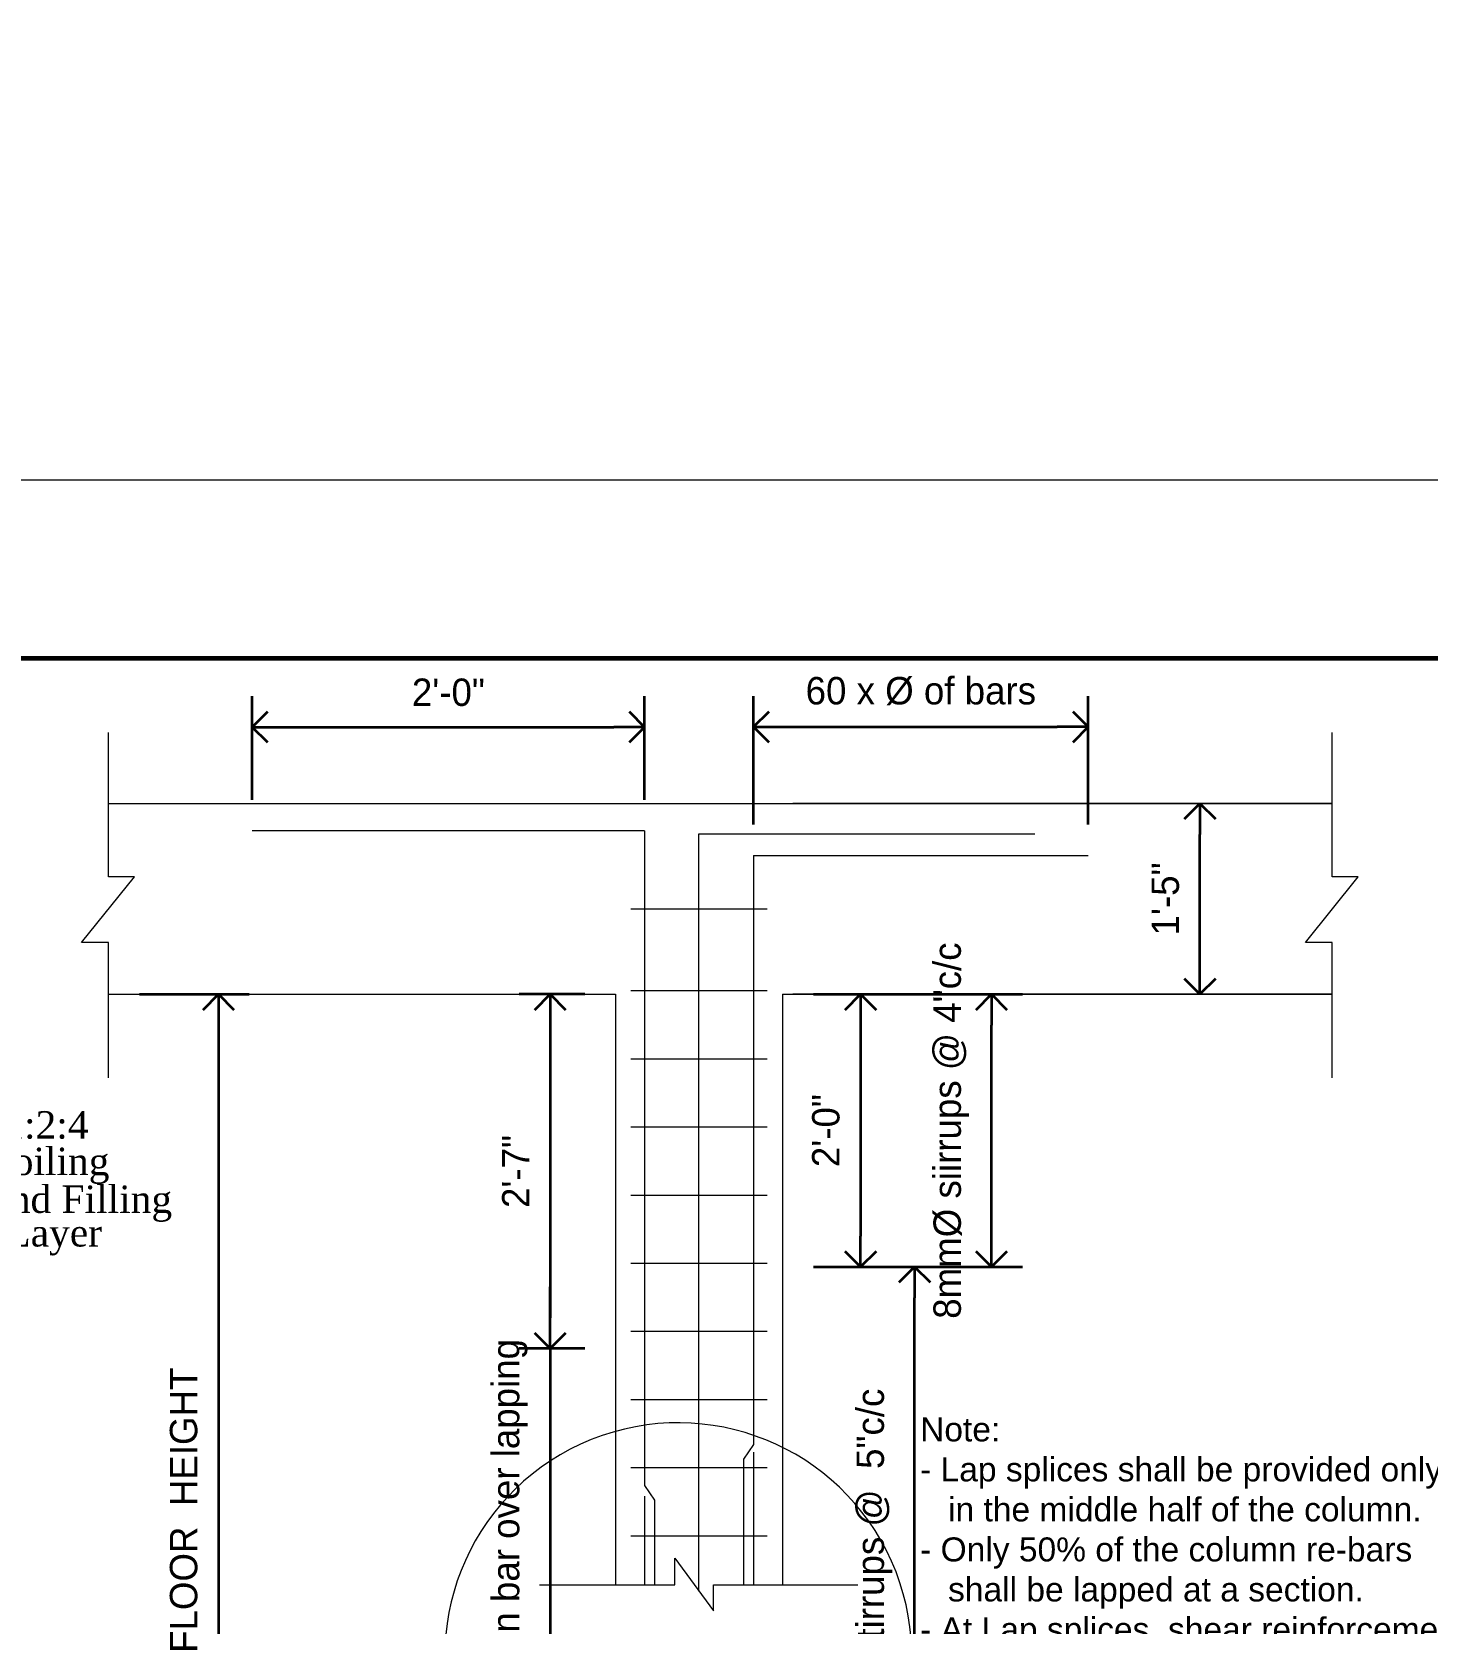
# Model space of a CAD drawing. Header units: inches. Extents: x -12071822 to 12321209, y -1222525 to 1319227.
# Drawn here: x 130491.5 to 130898.4, y 49965.7 to 50429.9 of the extents above; entities that cross this region are included whole.
import ezdxf

# ---------------------------------------------------------------- set-up
doc = ezdxf.new("R2010")
doc.units = ezdxf.units.IN
doc.header["$MEASUREMENT"] = 0
doc.header["$PDMODE"] = 35
for name, color, linetype, lineweight in [('BORDER', 7, 'Continuous', 60), ('DIM', 6, 'Continuous', 9), ('Hatch', 9, 'Continuous', 9), ('OUTLINE', 1, 'Continuous', 25), ('Rebars', 1, 'Continuous', 13), ('STIRRUPS', 14, 'Continuous', 18), ('texts', 152, 'Continuous', 35), ('TRENCH', 1, 'Continuous', 35), ('Window', 3, 'Continuous', 0), ('Windows', 151, 'Continuous', 15)]:
    doc.layers.add(name, color=color, linetype=linetype, lineweight=lineweight)
doc.styles.add('Labels', font='arial.ttf', dxfattribs={"height": 8})
doc.styles.add('ordinary', font='times.ttf')
doc.styles.add('PRABIN', font='BKANT.TTF', dxfattribs={"height": 8})
doc.dimstyles.new("Copy of S-2'", dxfattribs={"dimscale": 96, "dimtxt": 9, "dimasz": 0.09375, "dimexe": 0.09375, "dimexo": 0.09375, "dimgap": 0.0625, "dimtad": 1, "dimdec": 0, "dimlfac": 0.25, "dimzin": 3, "dimdsep": 46, "dimlunit": 3, "dimtxsty": 'PRABIN', "dimblk": 'OPEN90', "dimcen": 0.09375, "dimdle": 0.09375, "dimclrd": 256, "dimclre": 34, "dimclrt": 256, "dimadec": 0, "dimazin": 1, "dimtfac": 1, "dimtdec": 0, "dimtix": 1, "dimtmove": 0, "dimatfit": 3, "dimldrblk": 'DOTSMALL', "dimfxl": 1, "dimtolj": 1, "dimtzin": 1, "dimarcsym": 0})

# ---------------------------------------------------------------- blocks, each defined once
blk = doc.blocks.new('_Open90')
at = {"color": 0, "linetype": 'ByBlock', "lineweight": -2}
for p, q in [((0, 0), (-1, 0)), ((-0.5, 0.5), (0, 0)), ((0, 0), (-0.5, -0.5))]:
    blk.add_line(p, q, dxfattribs=at)
blk = doc.blocks.new('*D3357')
at = {"layer": 'Defpoints', "color": 0, "transparency": 16777216}
for p in [(98423.67, -9793.31), (98404.61, -9929.81), (98423.51, -9929.81)]:
    blk.add_point(p, dxfattribs=at)
at = {"layer": 'DIM', "lineweight": -2, "transparency": 16777216}
for p, q in [((98404.61, -9784.31), (98404.61, -9775.31)), ((98404.61, -9793.31), (98404.61, -9929.81)), ((98404.61, -9938.81), (98404.61, -9947.81))]:
    blk.add_line(p, q, dxfattribs=at)
at = {"layer": 'DIM', "color": 34, "lineweight": -2, "transparency": 16777216}
for p, q in [((98414.67, -9793.31), (98395.61, -9793.31)), ((98414.51, -9929.81), (98395.61, -9929.81))]:
    blk.add_line(p, q, dxfattribs=at)
at = {"layer": 'DIM', "lineweight": -2, "transparency": 16777216, "xscale": 9, "yscale": 9, "zscale": 9}
for p, rotation in [((98404.61, -9793.31), 270), ((98404.61, -9929.81), 90)]:
    blk.add_blockref('_Open90', p, dxfattribs=dict(at, rotation=rotation))
at = {"layer": 'DIM', "transparency": 16777216, "insert": (98392.81, -9861.56), "char_height": 8, "attachment_point": 5, "rotation": 90, "style": 'PRABIN'}
blk.add_mtext('\\A1;Zone of main bar over lapping', dxfattribs=at)
blk = doc.blocks.new('_DotSmall')
at = {"color": 0, "linetype": 'ByBlock', "const_width": 0.5}
blk.add_lwpolyline([(-0.0625, 0, 1), (0.0625, 0, 1)], format="xyb", close=True, dxfattribs=at)
blk = doc.blocks.new('*D3358')
at = {"layer": 'Defpoints', "color": 0, "transparency": 16777216}
for p in [(98472.36, -9769.46), (98510.86, -9769.46), (98472.36, -9953.82)]:
    blk.add_point(p, dxfattribs=at)
at = {"layer": 'DIM', "color": 34, "lineweight": -2, "transparency": 16777216}
for p, q in [((98481.36, -9769.46), (98519.86, -9769.46)), ((98481.36, -9953.82), (98519.86, -9953.82))]:
    blk.add_line(p, q, dxfattribs=at)
at = {"layer": 'DIM', "lineweight": -2, "transparency": 16777216}
blk.add_line((98510.86, -9944.82), (98510.86, -9778.46), dxfattribs=at)
at = {"layer": 'DIM', "lineweight": -2, "transparency": 16777216, "xscale": 9, "yscale": 9, "zscale": 9}
for p, rotation in [((98510.86, -9769.46), 90), ((98510.86, -9953.82), 270)]:
    blk.add_blockref('_Open90', p, dxfattribs=dict(at, rotation=rotation))
at = {"layer": 'DIM', "transparency": 16777216, "insert": (98499.13, -9861.64), "char_height": 8, "attachment_point": 5, "rotation": 90, "style": 'PRABIN'}
blk.add_mtext('\\A1;8mm%%C stirrups @  5"c/c', dxfattribs=at)
blk = doc.blocks.new('*D3359')
at = {"layer": 'Defpoints', "color": 0, "transparency": 16777216}
for p in [(98275.84, -9689.97), (98275.84, -10024.34), (98307.89, -10024.34)]:
    blk.add_point(p, dxfattribs=at)
at = {"layer": 'DIM', "color": 34, "lineweight": -2, "transparency": 16777216}
for p, q in [((98284.84, -9689.97), (98316.89, -9689.97)), ((98284.84, -10024.34), (98316.89, -10024.34))]:
    blk.add_line(p, q, dxfattribs=at)
at = {"layer": 'DIM', "lineweight": -2, "transparency": 16777216}
blk.add_line((98307.89, -9698.97), (98307.89, -10015.34), dxfattribs=at)
at = {"layer": 'DIM', "lineweight": -2, "transparency": 16777216, "xscale": 9, "yscale": 9, "zscale": 9}
for p, rotation in [((98307.89, -9689.97), 90), ((98307.89, -10024.34), 270)]:
    blk.add_blockref('_Open90', p, dxfattribs=dict(at, rotation=rotation))
at = {"layer": 'DIM', "transparency": 16777216, "insert": (98297.78, -9840.44), "char_height": 8, "attachment_point": 5, "rotation": 90, "style": 'PRABIN'}
blk.add_mtext('\\A1;FLOOR  HEIGHT', dxfattribs=at)
blk = doc.blocks.new('*D3369')
at = {"layer": 'Defpoints', "color": 0, "transparency": 16777216}
for p in [(98561.45, -9611.99), (98463.91, -9649.45), (98561.45, -9649.45)]:
    blk.add_point(p, dxfattribs=at)
at = {"layer": 'DIM', "color": 34, "lineweight": -2, "transparency": 16777216}
for p, q in [((98463.91, -9640.45), (98463.91, -9602.99)), ((98561.45, -9640.45), (98561.45, -9602.99))]:
    blk.add_line(p, q, dxfattribs=at)
at = {"layer": 'DIM', "lineweight": -2, "transparency": 16777216}
blk.add_line((98472.91, -9611.99), (98552.45, -9611.99), dxfattribs=at)
at = {"layer": 'DIM', "lineweight": -2, "transparency": 16777216, "xscale": 9, "yscale": 9, "zscale": 9, "rotation": 180}
blk.add_blockref('_Open90', (98463.91, -9611.99), dxfattribs=at)
at = {"layer": 'DIM', "lineweight": -2, "transparency": 16777216, "xscale": 9, "yscale": 9, "zscale": 9}
blk.add_blockref('_Open90', (98561.45, -9611.99), dxfattribs=at)
at = {"layer": 'DIM', "transparency": 16777216, "insert": (98512.68, -9601.57), "char_height": 8, "attachment_point": 5, "style": 'PRABIN'}
blk.add_mtext('\\A1;60 x %%c of bars', dxfattribs=at)
blk = doc.blocks.new('*D3370')
at = {"layer": 'Defpoints', "color": 0, "transparency": 16777216}
for p in [(98432.12, -9612.03), (98317.75, -9642.28), (98432.12, -9642.28)]:
    blk.add_point(p, dxfattribs=at)
at = {"layer": 'DIM', "color": 34, "lineweight": -2, "transparency": 16777216}
for p, q in [((98317.75, -9633.28), (98317.75, -9603.03)), ((98432.12, -9633.28), (98432.12, -9603.03))]:
    blk.add_line(p, q, dxfattribs=at)
at = {"layer": 'DIM', "lineweight": -2, "transparency": 16777216}
blk.add_line((98326.75, -9612.03), (98423.12, -9612.03), dxfattribs=at)
at = {"layer": 'DIM', "lineweight": -2, "transparency": 16777216, "xscale": 9, "yscale": 9, "zscale": 9, "rotation": 180}
blk.add_blockref('_Open90', (98317.75, -9612.03), dxfattribs=at)
at = {"layer": 'DIM', "lineweight": -2, "transparency": 16777216, "xscale": 9, "yscale": 9, "zscale": 9}
blk.add_blockref('_Open90', (98432.12, -9612.03), dxfattribs=at)
at = {"layer": 'DIM', "transparency": 16777216, "insert": (98374.93, -9601.93), "char_height": 8, "attachment_point": 5, "style": 'PRABIN'}
blk.add_mtext('\\A1;2\'-0"', dxfattribs=at)
blk = doc.blocks.new('*D3340')
at = {"layer": 'Defpoints', "color": 0, "transparency": 16777216}
for p in [(98423.67, -9689.97), (98404.61, -9793.31), (98423.67, -9793.31)]:
    blk.add_point(p, dxfattribs=at)
at = {"layer": 'DIM', "color": 34, "lineweight": -2, "transparency": 16777216}
for p, q in [((98414.67, -9689.97), (98395.61, -9689.97)), ((98414.67, -9793.31), (98395.61, -9793.31))]:
    blk.add_line(p, q, dxfattribs=at)
at = {"layer": 'DIM', "lineweight": -2, "transparency": 16777216}
blk.add_line((98404.61, -9698.97), (98404.61, -9784.31), dxfattribs=at)
at = {"layer": 'DIM', "lineweight": -2, "transparency": 16777216, "xscale": 9, "yscale": 9, "zscale": 9}
for p, rotation in [((98404.61, -9689.97), 90), ((98404.61, -9793.31), 270)]:
    blk.add_blockref('_Open90', p, dxfattribs=dict(at, rotation=rotation))
at = {"layer": 'DIM', "transparency": 16777216, "insert": (98394.57, -9741.64), "char_height": 8, "attachment_point": 5, "rotation": 90, "style": 'PRABIN'}
blk.add_mtext('\\A1;2\'-7"', dxfattribs=at)
blk = doc.blocks.new('*D3341')
at = {"layer": 'Defpoints', "color": 0, "transparency": 16777216}
for p in [(98472.36, -9689.97), (98472.36, -9769.46), (98495.12, -9769.46)]:
    blk.add_point(p, dxfattribs=at)
at = {"layer": 'DIM', "color": 34, "lineweight": -2, "transparency": 16777216}
for p, q in [((98481.36, -9689.97), (98504.12, -9689.97)), ((98481.36, -9769.46), (98504.12, -9769.46))]:
    blk.add_line(p, q, dxfattribs=at)
at = {"layer": 'DIM', "lineweight": -2, "transparency": 16777216}
blk.add_line((98495.12, -9698.97), (98495.12, -9760.46), dxfattribs=at)
at = {"layer": 'DIM', "lineweight": -2, "transparency": 16777216, "xscale": 9, "yscale": 9, "zscale": 9}
for p, rotation in [((98495.12, -9689.97), 90), ((98495.12, -9769.46), 270)]:
    blk.add_blockref('_Open90', p, dxfattribs=dict(at, rotation=rotation))
at = {"layer": 'DIM', "transparency": 16777216, "insert": (98485.02, -9729.72), "char_height": 8, "attachment_point": 5, "rotation": 90, "style": 'PRABIN'}
blk.add_mtext('\\A1;2\'-0"', dxfattribs=at)
blk = doc.blocks.new('*D3342')
at = {"layer": 'Defpoints', "color": 0, "transparency": 16777216}
for p in [(98472.36, -9689.97), (98533.28, -9689.97), (98472.36, -9769.46)]:
    blk.add_point(p, dxfattribs=at)
at = {"layer": 'DIM', "color": 34, "lineweight": -2, "transparency": 16777216}
for p, q in [((98481.36, -9689.97), (98542.28, -9689.97)), ((98481.36, -9769.46), (98542.28, -9769.46))]:
    blk.add_line(p, q, dxfattribs=at)
at = {"layer": 'DIM', "lineweight": -2, "transparency": 16777216}
blk.add_line((98533.28, -9760.46), (98533.28, -9698.97), dxfattribs=at)
at = {"layer": 'DIM', "lineweight": -2, "transparency": 16777216, "xscale": 9, "yscale": 9, "zscale": 9}
for p, rotation in [((98533.28, -9689.97), 90), ((98533.28, -9769.46), 270)]:
    blk.add_blockref('_Open90', p, dxfattribs=dict(at, rotation=rotation))
at = {"layer": 'DIM', "transparency": 16777216, "insert": (98521.56, -9729.72), "char_height": 8, "attachment_point": 5, "rotation": 90, "style": 'PRABIN'}
blk.add_mtext('\\A1;8mm%%C siirrups @ 4"c/c', dxfattribs=at)
blk = doc.blocks.new('*D3353')
at = {"layer": 'Defpoints', "color": 0, "ltscale": 0.5, "transparency": 16777216}
for p in [(98594.06, -9634.33), (98594.06, -9634.33), (98594.06, -9689.97)]:
    blk.add_point(p, dxfattribs=at)
at = {"layer": 'DIM', "color": 34, "lineweight": -2, "ltscale": 0.5, "transparency": 16777216}
for p, q in [((98603.06, -9634.33), (98603.06, -9634.33)), ((98603.06, -9689.97), (98603.06, -9689.97))]:
    blk.add_line(p, q, dxfattribs=at)
at = {"layer": 'DIM', "lineweight": -2, "ltscale": 0.5, "transparency": 16777216}
blk.add_line((98594.06, -9680.97), (98594.06, -9643.33), dxfattribs=at)
at = {"layer": 'DIM', "lineweight": -2, "ltscale": 0.5, "transparency": 16777216, "xscale": 9, "yscale": 9, "zscale": 9}
for p, rotation in [((98594.06, -9634.33), 90), ((98594.06, -9689.97), 270)]:
    blk.add_blockref('_Open90', p, dxfattribs=dict(at, rotation=rotation))
at = {"layer": 'DIM', "ltscale": 0.5, "transparency": 16777216, "insert": (98583.99, -9662.15), "char_height": 8, "attachment_point": 5, "rotation": 90, "style": 'PRABIN'}
blk.add_mtext('\\A1;1\'-5"', dxfattribs=at)
blk = doc.blocks.new('footing wall sec')
at = {"char_height": 2, "attachment_point": 1, "style": 'ordinary'}
for s, insert in [('P.C.C. 1:2:4', (69792.55, -69341.76)), ('Brick Soiling', (69792.82, -69344.42)), ('2"th Sand Filling', (69792.88, -69347.18)), ('Plastic Layer', (69792.62, -69349.63))]:
    blk.add_mtext(s, dxfattribs=dict(at, insert=insert))
blk = doc.blocks.new('FGDF')
at = {"layer": 'DIM'}
for p, q in [((98472.36, -9634.33), (98632.63, -9634.33)), ((98472.36, -9634.33), (98632.63, -9634.33)), ((98472.36, -9634.33), (98632.63, -9634.33)), ((98632.63, -9634.33), (98475.34, -9634.33)), ((98472.36, -9689.97), (98632.63, -9689.97)), ((98472.36, -9689.97), (98632.63, -9689.97)), ((98472.36, -9689.97), (98632.63, -9689.97))]:
    blk.add_line(p, q, dxfattribs=at)
blk.add_arc((98441.96, -9883.02), 68.08, 208.4394, 199.6753, dxfattribs=at)
at = {"layer": 'Hatch'}
blk.add_line((98428.09, -9665.05), (98467.89, -9665.05), dxfattribs=at)
at = {"layer": 'OUTLINE', "lineweight": 18, "ltscale": 0.1}
for p, q in [((98275.84, -9634.33), (98632.63, -9634.33)), ((98275.84, -9689.97), (98423.67, -9689.97)), ((98423.67, -9689.97), (98423.67, -9862.24)), ((98472.36, -9689.97), (98472.36, -9862.24)), ((98632.63, -9689.97), (98475.34, -9689.97))]:
    blk.add_line(p, q, dxfattribs=at)
for points in [[(98275.84, -9714.37), (98275.84, -9674.9), (98268, -9674.9), (98283.41, -9655.74), (98275.84, -9655.74), (98275.84, -9613.62)], [(98632.63, -9714.37), (98632.63, -9674.9), (98624.79, -9674.9), (98640.2, -9655.74), (98632.63, -9655.74), (98632.63, -9613.62)], [(98401.51, -9862.24), (98440.98, -9862.24), (98440.98, -9854.4), (98452.2, -9869.81), (98452.2, -9862.24), (98494.31, -9862.24)]]:
    blk.add_lwpolyline(points, dxfattribs=at)
at = {"layer": 'Rebars'}
for p, q in [((98432.12, -9642.28), (98317.75, -9642.28)), ((98432.12, -9642.28), (98432.12, -9833.2)), ((98447.99, -9643.2), (98545.95, -9643.2)), ((98447.99, -9864.03), (98447.99, -9643.2)), ((98463.91, -9649.45), (98561.45, -9649.45)), ((98463.91, -9649.45), (98463.91, -9821.27)), ((98463.91, -9821.27), (98460.98, -9825.53)), ((98463.91, -9823.5), (98463.91, -9862.24)), ((98460.98, -9825.53), (98460.98, -9862.24)), ((98432.12, -9833.2), (98435.06, -9837.46)), ((98432.12, -9836.29), (98432.12, -9862.24)), ((98435.06, -9837.46), (98435.06, -9862.24))]:
    blk.add_line(p, q, dxfattribs=at)
at = {"layer": 'STIRRUPS', "ltscale": 0.1}
for p, q in [((98428.09, -9665.05), (98467.89, -9665.05)), ((98428.09, -9688.89), (98467.89, -9688.89)), ((98428.09, -9708.77), (98467.89, -9708.77)), ((98428.09, -9708.77), (98467.89, -9708.77)), ((98428.09, -9728.64), (98467.89, -9728.64)), ((98428.09, -9748.51), (98467.89, -9748.51)), ((98428.09, -9768.38), (98467.89, -9768.38)), ((98428.09, -9768.38), (98467.89, -9768.38)), ((98428.09, -9788.25), (98467.89, -9788.25)), ((98428.09, -9808.13), (98467.89, -9808.13)), ((98428.09, -9828), (98467.89, -9828)), ((98428.09, -9847.87), (98467.89, -9847.87))]:
    blk.add_line(p, q, dxfattribs=at)
at = {"layer": 'texts', "color": 254, "ltscale": 0.1, "insert": (98512.47, -9852.92), "char_height": 7, "attachment_point": 4, "style": 'Labels'}
blk.add_mtext('\\A1;Note:\\P\\pi-9,l9,t9;- Lap splices shall be provided only \\P\\pi0,l0,tz;   in the middle half of the column.\\P\\pi-9,l9,t9;- Only 50% of the column re-bars \\P   shall be lapped at a section.\\P- At Lap splices, shear reinforcement\\P  shall be provided at close interval.', dxfattribs=at)
at = {"layer": 'DIM'}
for base, p1, p2, text, picture, middle in [((98561.45, -9611.99), (98463.91, -9649.45), (98561.45, -9649.45), '60 x %%c of bars', '*D3369', (98512.68, -9601.57)), ((98432.12, -9612.03), (98317.75, -9642.28), (98432.12, -9642.28), '2\'-0"', '*D3370', (98374.93, -9601.93))]:
    dim = blk.add_linear_dim(base=base, p1=p1, p2=p2, text=text, dimstyle="Copy of S-2'", dxfattribs=at)
    dim.commit()
    dim.dimension.update_dxf_attribs({"geometry": picture, "text_midpoint": middle})
at = {"layer": 'DIM', "ltscale": 0.5}
dim = blk.add_linear_dim(base=(98594.06, -9634.33), p1=(98594.06, -9689.97), p2=(98594.06, -9634.33), angle=90, text='1\'-5"', dimstyle="Copy of S-2'", dxfattribs=at)
dim.commit()
dim.dimension.update_dxf_attribs({"geometry": '*D3353', "text_midpoint": (98583.99, -9662.15)})
at = {"layer": 'DIM'}
for base, p1, p2, text, picture, middle in [((98307.89, -10024.34), (98275.84, -9689.97), (98275.84, -10024.34), 'FLOOR  HEIGHT', '*D3359', (98307.89, -9840.44)), ((98533.28, -9689.97), (98472.36, -9769.46), (98472.36, -9689.97), '8mm%%C siirrups @ 4"c/c', '*D3342', (98533.28, -9729.72))]:
    dim = blk.add_linear_dim(base=base, p1=p1, p2=p2, angle=90, text=text, dimstyle="Copy of S-2'", dxfattribs=at)
    dim.commit()
    dim.dimension.update_dxf_attribs({"geometry": picture, "text_midpoint": middle, "dimtype": 160})
for base, p1, p2, text, picture, middle in [((98404.61, -9793.31), (98423.67, -9689.97), (98423.67, -9793.31), '2\'-7"', '*D3340', (98394.57, -9741.64)), ((98495.12, -9769.46), (98472.36, -9689.97), (98472.36, -9769.46), '2\'-0"', '*D3341', (98485.02, -9729.72)), ((98404.61, -9929.81), (98423.67, -9793.31), (98423.51, -9929.81), 'Zone of main bar over lapping', '*D3357', (98392.81, -9861.56))]:
    dim = blk.add_linear_dim(base=base, p1=p1, p2=p2, angle=90, text=text, dimstyle="Copy of S-2'", dxfattribs=at)
    dim.commit()
    dim.dimension.update_dxf_attribs({"geometry": picture, "text_midpoint": middle})
dim = blk.add_linear_dim(base=(98510.86, -9769.46), p1=(98472.36, -9953.82), p2=(98472.36, -9769.46), angle=90, text='8mm%%C stirrups @  5"c/c', dimstyle="Copy of S-2'", override={"dimtmove": 1}, dxfattribs=at)
dim.commit()
dim.dimension.update_dxf_attribs({"geometry": '*D3358', "text_midpoint": (98499.13, -9861.64)})

msp = doc.modelspace()

# ---------------------------------------------------------------- linework, layer by layer
at = {"layer": 'BORDER'}
msp.add_lwpolyline([(131209.5, 50247.19), (131209.5, 48156.34), (128146.66, 48156.34), (128146.66, 50247.19)], close=True, dxfattribs=at)
at = {"layer": 'Window'}
msp.add_lwpolyline([(131261.5, 50299.19), (131261.5, 48104.34), (128094.66, 48104.34), (128094.66, 50299.19)], close=True, dxfattribs=at)
at = {"layer": 'Windows'}
msp.add_circle((127888.68, 49173.51), 6257.09, dxfattribs=at)

# ---------------------------------------------------------------- block references
at = {"color": 5, "lineweight": 35}
msp.add_blockref('FGDF', (32238.05, 59839.12), dxfattribs=at)
at = {"layer": 'TRENCH', "xscale": 4, "yscale": 4, "zscale": 4}
msp.add_blockref('footing wall sec', (-148721.9, 327482.12), dxfattribs=at)

doc.saveas('drawing.dxf')
